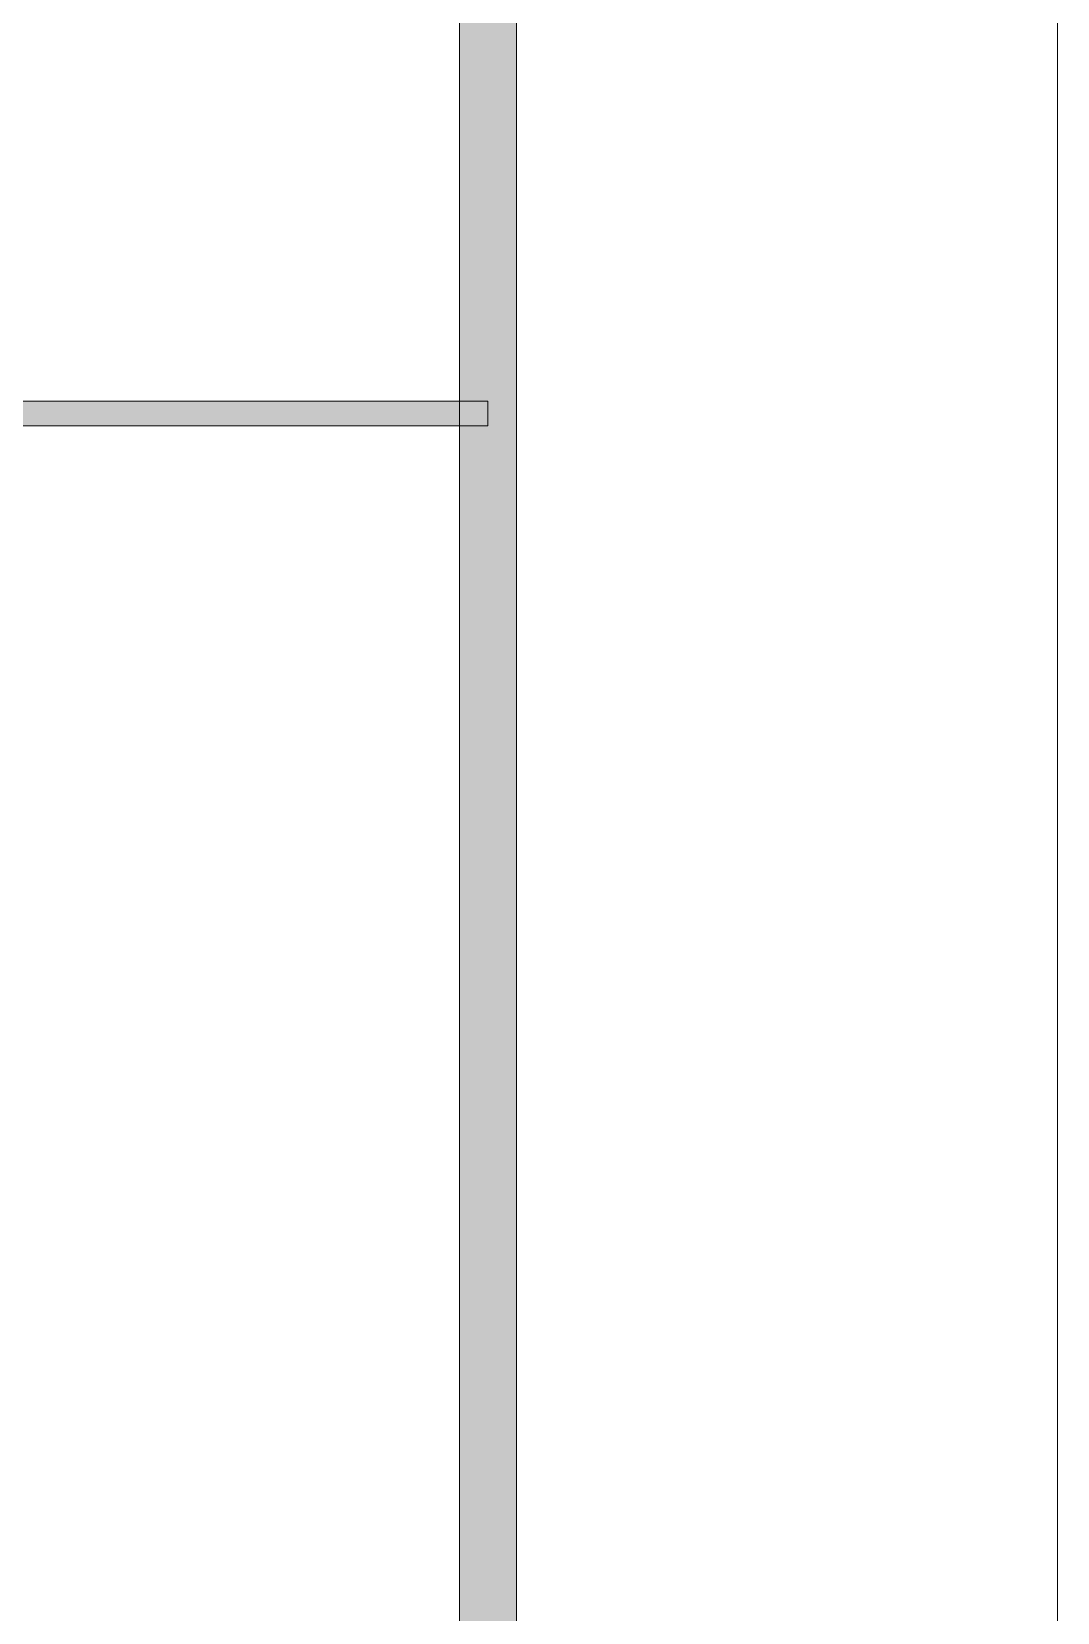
# Model space of a CAD drawing. Header units: millimetres. Extents: x 210 to 63265, y -7201 to 22496.
# Drawn here: x 62364 to 63265, y -5813 to -4425 of the extents above; entities that cross this region are included whole.
import ezdxf

# ---------------------------------------------------------------- set-up
doc = ezdxf.new("R2010")
doc.units = ezdxf.units.MM

msp = doc.modelspace()

# ---------------------------------------------------------------- hatches: boundary and pattern name
h = msp.add_hatch(color=0)
h.dxf.hatch_style = 2
h.paths.add_polyline_path([(62790.1, -6726.4), (62740, -6676.5), (62740, 21971.2), (62790.1, 22021.1)])
h = msp.add_hatch(color=0)
h.dxf.hatch_style = 2
h.paths.add_polyline_path([(62765, -4749.4), (62765, -4770.9), (60263.2, -4770.9), (60263.2, -4749.4)])

# ---------------------------------------------------------------- linework, layer by layer
at = {"color": 0, "lineweight": 0}
for points in [[(21218.6, -7201.3), (21218.6, 22496), (63265, 22496), (63265, -7201.3)], [(62790.1, -6726.4), (62740, -6676.5), (62740, 21971.2), (62790.1, 22021.1)], [(62765, -4749.4), (62765, -4770.9), (60263.2, -4770.9), (60263.2, -4749.4)]]:
    msp.add_lwpolyline(points, close=True, dxfattribs=at)

doc.saveas('drawing.dxf')
